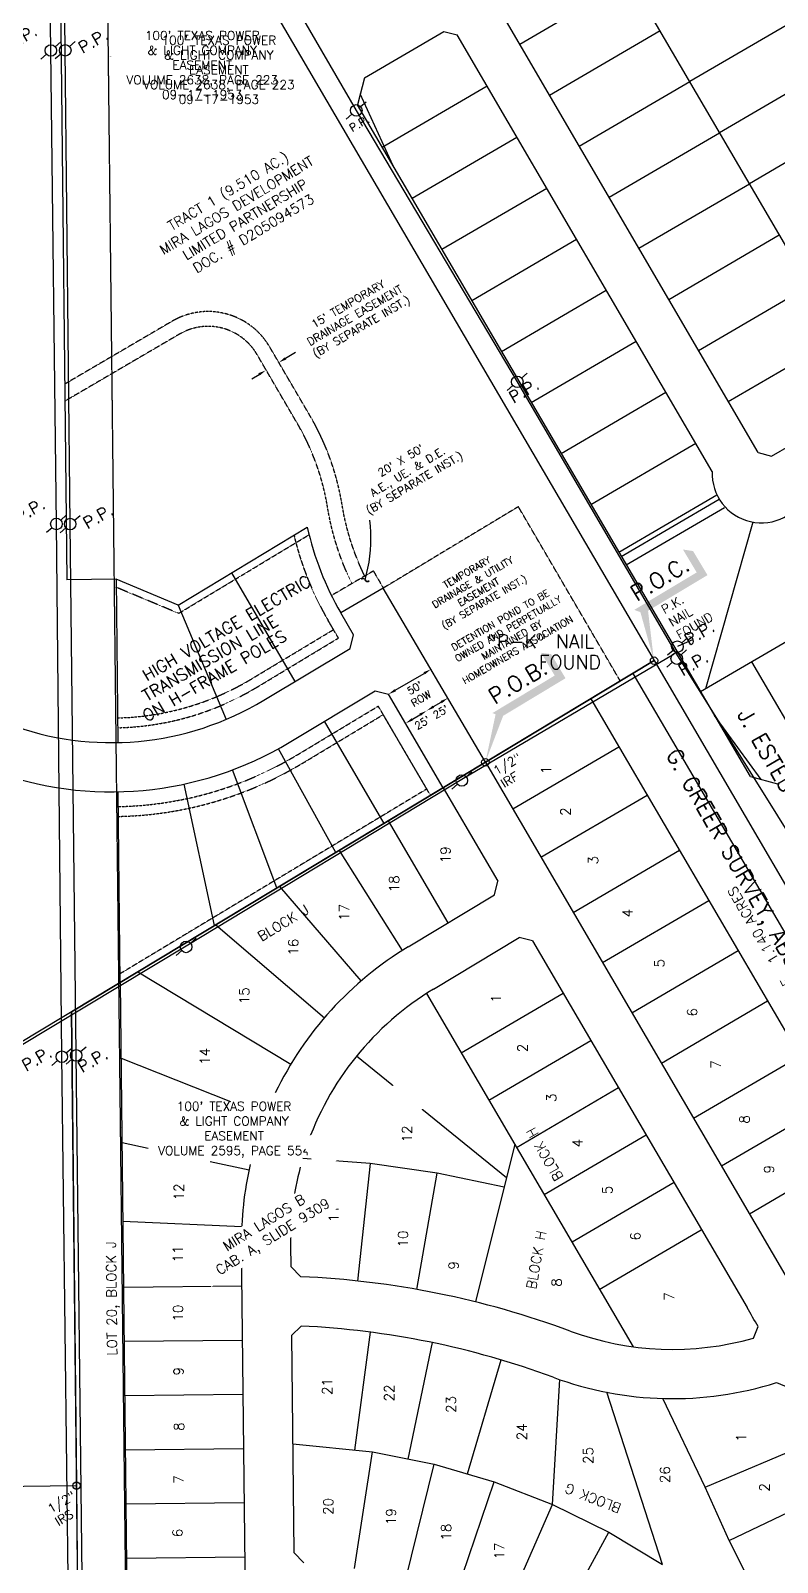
# Model space of a CAD drawing. Header units: feet. Extents: x 23 to 2149517, y -26 to 355304.
# Drawn here: x 2138226 to 2138984, y 338418 to 339973 of the extents above; entities that cross this region are included whole.
import ezdxf

# ---------------------------------------------------------------- set-up
doc = ezdxf.new("R2010")
doc.units = ezdxf.units.FT
doc.header["$MEASUREMENT"] = 0
for name, pattern in [('xhpc023-pt$0$HIDDEN2', [0.1875, 0.125, -0.0625]), ('xhpc023-pt$0$xHPC007pt_PHASE1-AMENDED PLT$0$DASHED2', [0.375, 0.25, -0.125]), ('xhpc023-pt$0$xHPC007pt_PHASE1A$0$DASHED', [0.75, 0.5, -0.25]), ('xhpc023-pt$0$xHPC007pt_PHASE1A$0$DASHED2', [0.375, 0.25, -0.125]), ('xhpc023-pt$0$xHPC007pt_PHASE1A$0$HIDDEN', [0.375, 0.25, -0.125])]:
    doc.linetypes.add(name, pattern=pattern)
for name, color, linetype in [('A-EC-CURLEX-MATTING', 6, 'Continuous'), ('xhpc023-pt$0$gp2baseEMAILED_3-10-05$0$V-PROP-ADJN', 6, 'Continuous'), ('xhpc023-pt$0$text100', 7, 'Continuous'), ('xhpc023-pt$0$V-ESMT', 2, 'xhpc023-pt$0$HIDDEN2'), ('xhpc023-pt$0$V-POWR-TEXT', 2, 'Continuous'), ('xhpc023-pt$0$V-PROP-ADJN', 6, 'Continuous'), ('xhpc023-pt$0$V-PROP-CORN-TEXT', 2, 'Continuous'), ('xhpc023-pt$0$xHPC007pt_PHASE1-AMENDED PLT$0$V-ADJC-SUBD-E', 6, 'Continuous'), ('xhpc023-pt$0$xHPC007pt_PHASE1-AMENDED PLT$0$V-ADJC-SUBD-N', 6, 'Continuous'), ('xhpc023-pt$0$xHPC007pt_PHASE1-AMENDED PLT$0$V-ADJC-SUBD-TEXT-E', 6, 'Continuous'), ('xhpc023-pt$0$xHPC007pt_PHASE1-AMENDED PLT$0$V-DRNG-ESMT-N', 6, 'xhpc023-pt$0$xHPC007pt_PHASE1-AMENDED PLT$0$DASHED2'), ('xhpc023-pt$0$xHPC007pt_PHASE1-AMENDED PLT$0$V-ELEC-ESMT-TXT-E', 6, 'Continuous'), ('xhpc023-pt$0$xHPC007pt_PHASE1-AMENDED PLT$0$V-ESMT-TEXT-E', 6, 'Continuous'), ('xhpc023-pt$0$xHPC007pt_PHASE1-AMENDED PLT$0$V-ESMT-UTIL-TEXT-N', 6, 'Continuous'), ('xhpc023-pt$0$xHPC007pt_PHASE1-AMENDED PLT$0$V-RWAY-N', 6, 'Continuous'), ('xhpc023-pt$0$xHPC007pt_PHASE1-AMENDED PLT$0$V-SUBD-LINE-N', 6, 'Continuous'), ('xhpc023-pt$0$xHPC007pt_PHASE1-AMENDED PLT$0$XREF', 6, 'Continuous'), ('xhpc023-pt$0$xHPC007pt_PHASE1A$0$V-ADJC-E', 6, 'Continuous'), ('xhpc023-pt$0$xHPC007pt_PHASE1A$0$V-ADJC-TEXT-E', 6, 'Continuous'), ('xhpc023-pt$0$xHPC007pt_PHASE1A$0$V-ESMT-TEXT-E', 6, 'Continuous'), ('xhpc023-pt$0$xHPC007pt_PHASE1A$0$V-ESMT-UTIL-N', 6, 'xhpc023-pt$0$xHPC007pt_PHASE1A$0$DASHED2'), ('xhpc023-pt$0$xHPC007pt_PHASE1A$0$V-PHASELINE-N', 6, 'xhpc023-pt$0$xHPC007pt_PHASE1A$0$DASHED'), ('xhpc023-pt$0$xHPC007pt_PHASE1A$0$V-POWR-LINE', 6, 'xhpc023-pt$0$xHPC007pt_PHASE1A$0$ELECT_LINE'), ('xhpc023-pt$0$xHPC007pt_PHASE1A$0$V-POWR-TEXT', 6, 'Continuous'), ('xhpc023-pt$0$xHPC007pt_PHASE1A$0$V-PROP-CORN-N', 6, 'Continuous'), ('xhpc023-pt$0$xHPC007pt_PHASE1A$0$V-PROP-CORN-TEXT-N', 6, 'Continuous'), ('xhpc023-pt$0$xHPC007pt_PHASE1A$0$V-PROP-N', 6, 'Continuous'), ('xhpc023-pt$0$xHPC007pt_PHASE1A$0$V-RWAY-DIMS-N', 6, 'Continuous'), ('xhpc023-pt$0$xHPC007pt_PHASE1A$0$V-SBCK-N', 6, 'xhpc023-pt$0$xHPC007pt_PHASE1A$0$HIDDEN'), ('xhpc023-pt$0$xHPC007pt_PHASE1A$0$XREF', 6, 'Continuous')]:
    doc.layers.add(name, color=color, linetype=linetype)
doc.styles.add('xhpc023-pt$0$L60', font='simplex', dxfattribs={"height": 6})
doc.styles.add('xhpc023-pt$0$L70', font='simplex.shx', dxfattribs={"height": 7})
doc.styles.add('xhpc023-pt$0$L80', font='simplex', dxfattribs={"height": 8})
doc.styles.add('xhpc023-pt$0$xHPC007pt_PHASE1-AMENDED PLT$0$L100', font='simplex', dxfattribs={"height": 10})
doc.styles.add('xhpc023-pt$0$xHPC007pt_PHASE1-AMENDED PLT$0$L80', font='simplex', dxfattribs={"height": 8})
doc.styles.add('xhpc023-pt$0$xHPC007pt_PHASE1A$0$L100', font='simplex', dxfattribs={"height": 10})
doc.styles.add('xhpc023-pt$0$xHPC007pt_PHASE1A$0$L140', font='simplex', dxfattribs={"height": 14})
doc.styles.add('xhpc023-pt$0$xHPC007pt_PHASE1A$0$L80', font='simplex', dxfattribs={"height": 8})
doc.styles.add('xhpc023-pt$0$xHPC007pt_PHASE1A$0$Standard', font='txt')
doc.linetypes.add('xhpc023-pt$0$xHPC007pt_PHASE1A$0$ELECT_LINE', pattern='A,1,-0.02,["E",xhpc023-pt$0$xHPC007pt_PHASE1A$0$Standard,S=0.075,R=0,X=-0.025,Y=-0.0375],-0.02', length=1.04)

# ---------------------------------------------------------------- blocks, each defined once
blk = doc.blocks.new('xhpc023-pt$0$PP')
at = {"linetype": 'Continuous'}
for p, q in [((4.4, 3.8), (10.1, 8.8)), ((-4.4, -3.8), (-10.1, -8.8))]:
    blk.add_line(p, q, dxfattribs=at)
blk.add_circle((0, 0), 5.85, dxfattribs=at)
blk = doc.blocks.new('xhpc023-pt$0$xHPC007pt_PHASE1A$0$PP')
at = {"linetype": 'Continuous'}
for p, q in [((4.4, 3.8), (10.1, 8.8)), ((-4.4, -3.8), (-10.1, -8.8))]:
    blk.add_line(p, q, dxfattribs=at)
blk.add_circle((0, 0), 5.85, dxfattribs=at)
blk = doc.blocks.new('xhpc023-pt')
at = {"layer": 'xhpc023-pt$0$gp2baseEMAILED_3-10-05$0$V-PROP-ADJN'}
for p, q in [((2139081.8, 339601.9), (2138671, 340305.1)), ((2138964.9, 339544.3), (2138563.8, 340230.9)), ((2138722.7, 339958.9), (2138834.9, 340024.5)), ((2139007.7, 339986.4), (2138895.4, 339920.9)), ((2138565, 339924.8), (2138645.6, 339971.9)), ((2138645.6, 339971.9), (2138659.3, 339968.3)), ((2138752.9, 339907.1), (2138865.2, 339972.7)), ((2138918.1, 339525.2), (2138659.3, 339968.3)), ((2138565, 339924.8), (2138557.9, 339897.4)), ((2139038, 339934.6), (2138925.7, 339869.1)), ((2138594.2, 339835.3), (2138560.7, 339908.4)), ((2138583.1, 339854.3), (2138689.6, 339916.5)), ((2138783.2, 339855.3), (2138895.4, 339920.9)), ((2138956.9, 339215.4), (2138557.9, 339897.4)), ((2139068.2, 339882.8), (2138956, 339817.3)), ((2138613.4, 339802.5), (2138719.8, 339864.6)), ((2138813.5, 339803.5), (2138925.7, 339869.1)), ((2138843.7, 339751.7), (2138956, 339817.3)), ((2138643.7, 339750.7), (2138750.1, 339812.8)), ((2138673.9, 339698.8), (2138780.4, 339761)), ((2138874, 339699.9), (2138986.2, 339765.5)), ((2138704.2, 339647), (2138810.6, 339709.2)), ((2138904.2, 339648.1), (2139016.5, 339713.6)), ((2138934.5, 339596.3), (2139046.8, 339661.8)), ((2138978.5, 339540.7), (2139185.8, 339661.8)), ((2138734.4, 339595.2), (2138840.9, 339657.4)), ((2138764.7, 339543.4), (2138871.1, 339605.6)), ((2138906.4, 339301.7), (2139379.3, 339577.9)), ((2138795, 339491.6), (2138901.4, 339553.8)), ((2138964.9, 339544.3), (2138978.5, 339540.7)), ((2138823.2, 339443.3), (2138922.9, 339501.5)), ((2138825.7, 339438.9), (2138925.3, 339497.1)), ((2138830.8, 339430.3), (2138930.5, 339488.6)), ((2138959.3, 339473.8), (2138911.3, 339304.6)), ((2138984.3, 339208.2), (2139439.8, 339474.3)), ((2139018.8, 339228.4), (2138958.3, 339332)), ((2138967.8, 339212.5), (2138920.5, 339277.5)), ((2138956.9, 339215.4), (2138984.3, 339208.2))]:
    blk.add_line(p, q, dxfattribs=at)
blk.add_arc((2138968.1, 339523), 50, 177.5404, 337.1594, dxfattribs=at)
at = {"layer": 'xhpc023-pt$0$V-ESMT'}
blk.add_line((2138353.3, 335682.5), (2138279.8, 342180.7), dxfattribs=at)
at = {"layer": 'xhpc023-pt$0$V-POWR-TEXT'}
blk.add_lwpolyline([(2138267.2, 339297.1, 0, 6.67, 0), (2138287.2, 339296.6, 0, 0, 0), (2138344, 339295.3, 0, 0, 0)], format="xyseb", dxfattribs=at)
at = {"layer": 'xhpc023-pt$0$V-PROP-ADJN'}
for p, q in [((2138093.5, 340641.6), (2138859.1, 339333.1)), ((2138859.1, 339333.1), (2136541.3, 337936.7)), ((2138859.1, 339333.1), (2140047.9, 337301.1))]:
    blk.add_line(p, q, dxfattribs=at)
at = {"layer": 'xhpc023-pt$0$V-PROP-CORN-TEXT'}
blk.add_lwpolyline([(2138847.8, 339332.9, 0, 6.67, 0), (2138828.1, 339336.4, 0, 0, 0), (2138807.8, 339340, 0, 0, 0)], format="xyseb", dxfattribs=at)
at = {"layer": 'xhpc023-pt$0$xHPC007pt_PHASE1-AMENDED PLT$0$V-ADJC-SUBD-E'}
for p, q in [((2138267.5, 338976.6), (2138859.1, 339333.1)), ((2138859.1, 339333.1), (2140088.3, 337231.9)), ((2138837.7, 339320.2), (2139332.9, 338473.6)), ((2138794.8, 339294.4), (2139236.8, 338539)), ((2138823.5, 339245.3), (2138715.6, 339182.2)), ((2138687.8, 339229.9), (2138996.7, 338701.7)), ((2138687.8, 339229.9), (2138996.7, 338701.7)), ((2138644.9, 339204.1), (2138700.5, 339109.1)), ((2138644.9, 339204.1), (2138700.5, 339109.1)), ((2138852.2, 339196.3), (2138744.3, 339133.2)), ((2138589.2, 339170.5), (2138649.8, 339066.9)), ((2138539.3, 339140.4), (2138603.3, 339038.8)), ((2138885, 339140.2), (2138777.1, 339077.1)), ((2138478.7, 339103.9), (2138561.5, 339007.9)), ((2138697, 339095.3), (2138700.5, 339109.1)), ((2138609.4, 339042.5), (2138697, 339095.3)), ((2138609.4, 339042.5), (2138697, 339095.3)), ((2138914.8, 339089.3), (2138806.9, 339026.2)), ((2138414.1, 339065), (2138524.3, 338970.5)), ((2138635.2, 338999.7), (2138722.2, 339052.1)), ((2138635.2, 338999.7), (2138722.2, 339052.1)), ((2138735.8, 339048.7), (2138722.2, 339052.1)), ((2138735.8, 339048.7), (2138722.2, 339052.1)), ((2138735.8, 339048.7), (2138953.6, 338676.5)), ((2138944.6, 339038.4), (2138836.7, 338975.3)), ((2138317.1, 339006.6), (2138326.6, 338127.2)), ((2138317.1, 339006.6), (2138326.6, 338127.2)), ((2138334.9, 339017.3), (2138490.3, 338923.6)), ((2138628, 338995.3), (2138837.9, 338636.6)), ((2138663.3, 338935.1), (2138766.8, 338995.7)), ((2138290.7, 336811.8), (2138267.5, 338976.6)), ((2138974.4, 338987.4), (2138866.5, 338924.3)), ((2138691.4, 338887), (2138794.9, 338947.6)), ((2138318, 338929.7), (2138429, 338885.7)), ((2138709.2, 338808.2), (2138556.9, 338931.6)), ((2139007.2, 338931.3), (2138899.3, 338868.2)), ((2138719.4, 338839), (2138823, 338899.6)), ((2139035.6, 338882.9), (2138927.7, 338819.8)), ((2138747.5, 338791), (2138851.1, 338851.6)), ((2138318.9, 338843.8), (2138345.5, 338838.1)), ((2138717.6, 338842.2), (2138677.9, 338682.1)), ((2139063.9, 338834.4), (2138956, 338771.3)), ((2138408.2, 338824.6), (2138447.8, 338816.1)), ((2138570.8, 338822.7), (2138502.3, 338827.7)), ((2138570.8, 338822.7), (2138557.8, 338703.3)), ((2138639, 338812.9), (2138570.8, 338822.7)), ((2138618.1, 338694.8), (2138639, 338812.9)), ((2138706.8, 338798.5), (2138639, 338812.9)), ((2138776, 338743.2), (2138879.6, 338803.8)), ((2138319.7, 338764.1), (2138440.4, 338758.6)), ((2138803.4, 338694.8), (2138907, 338755.4)), ((2138440, 338739), (2138446.5, 338138.5)), ((2138440, 338739), (2138446.5, 338138.5)), ((2138490, 338739.5), (2138490.2, 338718.1)), ((2138490, 338739.5), (2138490.2, 338718.1)), ((2138490.2, 338718.1), (2138500.3, 338707.7)), ((2138320.5, 338697.1), (2138440.5, 338698.4)), ((2138320.5, 338697.1), (2138440.5, 338698.4)), ((2138500.9, 338657.6), (2138491, 338648.1)), ((2138491, 338648.1), (2138493.4, 338427.7)), ((2138491, 338648.1), (2138493.4, 338427.7)), ((2138555.4, 338531.6), (2138571.1, 338651.4)), ((2138960, 338645.4), (2138964.7, 338657)), ((2138321, 338642.1), (2138441, 338643.4)), ((2138321, 338642.1), (2138441, 338643.4)), ((2138609.5, 338522.6), (2138634, 338640.8)), ((2138669.5, 338507.5), (2138703.9, 338623.2)), ((2138756.1, 338476.5), (2138763.3, 338603.2)), ((2138321.6, 338587.1), (2138441.6, 338588.4)), ((2138321.6, 338587.1), (2138441.6, 338588.4)), ((2138867.7, 338415.4), (2138811.2, 338590.4)), ((2138983.4, 338600.2), (2138997.3, 338594.4)), ((2138911, 338494.1), (2138867.9, 338584.1)), ((2138911, 338494.1), (2139021.6, 338540.9)), ((2138322.2, 338532.1), (2138442.2, 338533.4)), ((2138322.2, 338532.1), (2138442.2, 338533.4)), ((2138492.2, 338537.9), (2138573.3, 338529.9)), ((2138554.8, 338411.3), (2138573.3, 338529.9)), ((2138573.3, 338529.9), (2138635.7, 338517.4)), ((2138607.1, 338400.8), (2138635.7, 338517.4)), ((2138635.7, 338517.4), (2138696.8, 338499.5)), ((2138658.2, 338385.9), (2138696.8, 338499.5)), ((2138696.8, 338499.5), (2138756.1, 338476.5)), ((2138935.4, 338439.9), (2138911, 338494.1)), ((2138935.4, 338439.9), (2139043.7, 338491.5)), ((2138322.8, 338477.1), (2138442.8, 338478.4)), ((2138322.8, 338477.1), (2138442.8, 338478.4)), ((2138707.8, 338366.6), (2138756.1, 338476.5)), ((2138756.1, 338476.5), (2138813.2, 338448.3)), ((2138755.6, 338343.1), (2138813.2, 338448.3)), ((2138813.2, 338448.3), (2138867.7, 338415.4)), ((2138962.1, 338386.9), (2138935.4, 338439.9)), ((2138323.4, 338422.1), (2138443.4, 338423.4)), ((2138323.4, 338422.1), (2138443.4, 338423.4)), ((2138493.4, 338427.7), (2138503.4, 338417.1))]:
    blk.add_line(p, q, dxfattribs=at)
for centre, radius, start, end in [((2138790, 338742.7), 350, 121.0667, 154.3437), ((2138790, 338742.7), 350, 121.0667, 154.3437), ((2138790, 338742.7), 300, 121.0667, 161.3219), ((2138790, 338742.7), 300, 121.0667, 161.3219), ((2138790, 338742.7), 350, 166.9567, 180.6144), ((2138790, 338742.7), 300, 165.3051, 180.6144), ((2138460.3, 337803.6), 905, 69.7251, 87.4667), ((2138460.3, 337803.6), 905, 69.7251, 87.4667), ((2137939.4, 338083.1), 1175, 29.2366, 30.3291), ((2137939.4, 338083.1), 1175, 29.2366, 30.3291), ((2138460.3, 337803.6), 855, 69.7251, 87.2825), ((2138460.3, 337803.6), 855, 69.7251, 87.2825), ((2138877.9, 338933.9), 300, 249.7251, 285.8767), ((2138877.9, 338933.9), 300, 249.7251, 285.8767), ((2138877.9, 338933.9), 350, 249.7251, 287.55), ((2138877.9, 338933.9), 350, 249.7251, 287.55)]:
    blk.add_arc(centre, radius, start, end, dxfattribs=at)
at = {"layer": 'xhpc023-pt$0$xHPC007pt_PHASE1-AMENDED PLT$0$V-ADJC-SUBD-N'}
blk.add_line((2138272.6, 338495.6), (2138277.1, 338076.7), dxfattribs=at)
at = {"layer": 'xhpc023-pt$0$xHPC007pt_PHASE1-AMENDED PLT$0$V-DRNG-ESMT-N'}
for p, q in [((2138721.3, 339489.4), (2138584.2, 339406.8)), ((2138721.3, 339489.4), (2138584.2, 339406.8)), ((2138824.8, 339312.4), (2138721.3, 339489.4)), ((2138824.8, 339312.4), (2138721.3, 339489.4))]:
    blk.add_line(p, q, dxfattribs=at)
at = {"layer": 'xhpc023-pt$0$xHPC007pt_PHASE1-AMENDED PLT$0$V-ESMT-TEXT-E'}
for points in [[(2138206.3, 340013.2, 0, 4.17, 0), (2138218.8, 340013.2, 0, 0, 0), (2138350.8, 340012.9, 0, 0, 0), (2138394.3, 339973.9, 0, 0, 0)], [(2138206.3, 340013.2, 0, 4.17, 0), (2138218.8, 340013.2, 0, 0, 0), (2138350.8, 340012.9, 0, 0, 0), (2138394.3, 339973.9, 0, 0, 0)], [(2138318.7, 338862.5, 0, 4.17, 0), (2138331.2, 338862.5, 0, 0, 0), (2138363.2, 338861.7, 0, 0, 0)], [(2138318.7, 338862.5, 0, 4.17, 0), (2138331.2, 338862.5, 0, 0, 0), (2138363.2, 338861.7, 0, 0, 0)]]:
    blk.add_lwpolyline(points, format="xyseb", dxfattribs=at)
at = {"layer": 'xhpc023-pt$0$xHPC007pt_PHASE1-AMENDED PLT$0$V-ESMT-UTIL-TEXT-N'}
for p, q in [((2138495.1, 339646.1), (2138484.9, 339640)), ((2138495.1, 339646.1), (2138484.9, 339640)), ((2138450.7, 339619.3), (2138458, 339623.7)), ((2138450.7, 339619.3), (2138458, 339623.7))]:
    blk.add_line(p, q, dxfattribs=at)
blk.add_lwpolyline([(2138562, 339415.9, -0.57735), (2138565.9, 339415.1, 0.57735), (2138569.8, 339414.2, -0.57735), (2138565.9, 339415.1), (2138568.5, 339427.1, 0.08598), (2138570.4, 339475.8, -0.622985)], format="xyb", dxfattribs=at)
blk.add_lwpolyline([(2138562, 339415.9, -0.57735), (2138565.9, 339415.1, 0.57735), (2138569.8, 339414.2, -0.57735), (2138565.9, 339415.1), (2138568.5, 339427.1, 0.08598), (2138570.4, 339475.8, -0.622985)], format="xyb", dxfattribs=at)
for points in [[(2138457.3, 339624.9), (2138458.7, 339622.6), (2138464.9, 339627.8)], [(2138457.3, 339624.9), (2138458.7, 339622.6), (2138464.9, 339627.8)], [(2138485.6, 339638.8), (2138484.2, 339641.1), (2138478.1, 339635.8)], [(2138485.6, 339638.8), (2138484.2, 339641.1), (2138478.1, 339635.8)]]:
    blk.add_solid(points, dxfattribs=at)
at = {"layer": 'xhpc023-pt$0$xHPC007pt_PHASE1-AMENDED PLT$0$V-RWAY-N'}
for p, q in [((2138687.8, 339229.9), (2138584.2, 339406.8)), ((2138687.8, 339229.9), (2138584.2, 339406.8)), ((2138554, 339359.4), (2138541.1, 339381.6)), ((2138554, 339359.4), (2138541.1, 339381.6)), ((2138550.5, 339345.6), (2138554, 339359.4)), ((2138550.5, 339345.6), (2138554, 339359.4)), ((2138462.9, 339292.9), (2138550.5, 339345.6)), ((2138462.9, 339292.9), (2138550.5, 339345.6)), ((2138488.7, 339250.1), (2138575.8, 339302.5)), ((2138488.7, 339250.1), (2138575.8, 339302.5)), ((2138575.8, 339302.5), (2138589.4, 339299)), ((2138575.8, 339302.5), (2138589.4, 339299)), ((2138644.9, 339204.1), (2138589.4, 339299)), ((2138644.9, 339204.1), (2138589.4, 339299))]:
    blk.add_line(p, q, dxfattribs=at)
for centre, radius, start, end in [((2138800, 339533.1), 300, 192.415, 210.3293), ((2138800, 339533.1), 300, 192.415, 210.3293), ((2138308.1, 339549.9), 300, 249.4518, 301.0667), ((2138308.1, 339549.9), 300, 249.4518, 301.0667), ((2138308.1, 339549.9), 350, 249.4518, 301.0667), ((2138308.1, 339549.9), 350, 249.4518, 301.0667)]:
    blk.add_arc(centre, radius, start, end, dxfattribs=at)
at = {"layer": 'xhpc023-pt$0$xHPC007pt_PHASE1-AMENDED PLT$0$V-SUBD-LINE-N'}
for p, q in [((2138375.8, 339389.5), (2138312.8, 339415.7)), ((2138312.8, 339415.7), (2138314.5, 339249.9)), ((2138375.8, 339389.5), (2138312.8, 339415.7)), ((2138312.8, 339415.7), (2138314.5, 339249.9)), ((2138494.8, 339312.1), (2138430.3, 339422.3)), ((2138494.8, 339312.1), (2138430.3, 339422.3)), ((2138375.8, 339389.5), (2138424.7, 339273.4)), ((2138375.8, 339389.5), (2138424.7, 339273.4)), ((2138585, 339167.9), (2138524.4, 339271.5)), ((2138585, 339167.9), (2138524.4, 339271.5)), ((2138535.9, 339138.4), (2138477.6, 339243.6)), ((2138535.9, 339138.4), (2138477.6, 339243.6)), ((2138412.7, 339064.1), (2138381.8, 339207.7)), ((2138412.7, 339064.1), (2138381.8, 339207.7)), ((2138476, 339102.3), (2138431, 339222.1)), ((2138476, 339102.3), (2138431, 339222.1)), ((2138317.1, 339006.6), (2138315.1, 339199.9)), ((2138317.1, 339006.6), (2138315.1, 339199.9))]:
    blk.add_line(p, q, dxfattribs=at)
at = {"layer": 'xhpc023-pt$0$xHPC007pt_PHASE1-AMENDED PLT$0$XREF'}
blk.add_line((2138274.6, 340332.1), (2138859.1, 339333.1), dxfattribs=at)
blk.add_line((2138274.6, 340332.1), (2138859.1, 339333.1), dxfattribs=at)
at = {"layer": 'xhpc023-pt$0$xHPC007pt_PHASE1A$0$V-ESMT-TEXT-E'}
for points in [[(2138307.1, 339946.3, 0, 4.17, 0), (2138319.6, 339946.3, 0, 0, 0), (2138351.5, 339945.6, 0, 0, 0)], [(2138318.7, 338859, 0, 4.17, 0), (2138331.2, 338859, 0, 0, 0), (2138363.2, 338858.2, 0, 0, 0)]]:
    blk.add_lwpolyline(points, format="xyseb", dxfattribs=at)
at = {"layer": 'xhpc023-pt$0$xHPC007pt_PHASE1A$0$V-ESMT-UTIL-N'}
for p, q in [((2138376.4, 339381.1), (2138508.8, 339460.9)), ((2138574.1, 339424.1), (2138531.5, 339399.2)), ((2138574.1, 339424.1), (2138584.2, 339406.8)), ((2138376.4, 339381.1), (2138312.8, 339407.6)), ((2138538.6, 339356), (2138528.1, 339374)), ((2138455.2, 339305.7), (2138538.6, 339356)), ((2138496.5, 339237.2), (2138579, 339286.9)), ((2138628.3, 339202.8), (2138579, 339287)), ((2138628.3, 339202.8), (2138317, 339015.3))]:
    blk.add_line(p, q, dxfattribs=at)
at = {"layer": 'xhpc023-pt$0$xHPC007pt_PHASE1A$0$V-ESMT-UTIL-N', "flags": 128}
for points in [[(2138565.3, 339418.9, -0.072754), (2138542.4, 339490.9, 0.092061), (2138509.8, 339581.6), (2138468.8, 339651.6, 0.414214), (2138369.6, 339677.6), (2138260.6, 339613.8)], [(2138552.3, 339411.3, -0.073804), (2138527.6, 339488.5, 0.092061), (2138496.8, 339574), (2138455.9, 339644, 0.414214), (2138377.2, 339664.6), (2138260.8, 339596.5)]]:
    blk.add_lwpolyline(points, format="xyb", dxfattribs=at)
at = {"layer": 'xhpc023-pt$0$xHPC007pt_PHASE1A$0$V-ESMT-UTIL-N'}
for centre, radius, start, end in [((2138800, 339533.1), 315, 194.7602, 210.3291), ((2138308.1, 339549.9), 285, 271.2539, 301.0667), ((2138308.1, 339549.9), 365, 271.1137, 301.0667)]:
    blk.add_arc(centre, radius, start, end, dxfattribs=at)
at = {"layer": 'xhpc023-pt$0$xHPC007pt_PHASE1A$0$V-PHASELINE-N'}
blk.add_line((2138859.1, 339333.1), (2138687.8, 339229.9), dxfattribs=at)
at = {"layer": 'xhpc023-pt$0$xHPC007pt_PHASE1A$0$V-POWR-LINE', "ltscale": 0.6, "flags": 128}
for points in [[(2138293.8, 335665.2), (2138287.7, 336211.1), (2138285, 336774.6), (2138274.7, 337321.5), (2138269.5, 337853.2), (2138264.4, 338374.6), (2138257.8, 338932.2), (2138252.2, 339471.9), (2138246.6, 339952.5), (2138218.6, 342187.6)], [(2138308, 335665.2), (2138302.4, 336211.5), (2138296, 336792.1), (2138289.9, 337321.3), (2138283.7, 337853.7), (2138278.8, 338374), (2138272.4, 338933.6), (2138266.2, 339471.8), (2138261.2, 339952.7), (2138235.7, 342187.9)]]:
    blk.add_lwpolyline(points, dxfattribs=at)
at = {"layer": 'xhpc023-pt$0$xHPC007pt_PHASE1A$0$V-POWR-TEXT'}
blk.add_line((2138898.8, 339354.5), (2138882.8, 339347.3), dxfattribs=at)
blk.add_arc((2138895, 339353.1), 4.1, 293.5202, 96.164, dxfattribs=at)
at = {"layer": 'xhpc023-pt$0$xHPC007pt_PHASE1A$0$V-PROP-CORN-N'}
for centre in [(2138859.1, 339333.1), (2138687.8, 339229.9), (2138272.6, 338495.6)]:
    blk.add_circle(centre, 3.75, dxfattribs=at)
at = {"layer": 'xhpc023-pt$0$xHPC007pt_PHASE1A$0$V-PROP-CORN-TEXT-N', "color": 1}
for points in [[(2138839, 339384.6, 0, 0, 0), (2138825.1, 339407.8, 0, 0, 0), (2138888.5, 339445.9, 0, 8, 0), (2138896, 339441.1, 8, 8, 0), (2138907.9, 339421.3, 8, 8, 0), (2138847.9, 339385.3, 8, 0, 0)], [(2138694.9, 339279.9, 0, 0, 0), (2138680.9, 339303, 0, 0, 0), (2138744.3, 339341.1, 0, 8, 0), (2138751.9, 339336.4, 8, 8, 0), (2138763.7, 339316.6, 8, 8, 0), (2138703.8, 339280.5, 8, 0, 0)]]:
    blk.add_lwpolyline(points, format="xyseb", close=True, dxfattribs=at)
for points in [[(2138859, 339333.1, 0, 8, 0), (2138849, 339383.6, 8, 8, 0)], [(2138687.8, 339229.9, 0, 8, 0), (2138702.4, 339279.2, 8, 8, 0)]]:
    blk.add_lwpolyline(points, format="xyseb", dxfattribs=at)
at = {"layer": 'xhpc023-pt$0$xHPC007pt_PHASE1A$0$V-PROP-N'}
for p, q in [((2138253.1, 340319.4), (2138262.8, 339415.2)), ((2138375.8, 339389.5), (2138507, 339468.6)), ((2138312.8, 339415.7), (2138262.8, 339415.2)), ((2138375.8, 339389.5), (2138312.8, 339415.7)), ((2138584.2, 339406.8), (2138541.1, 339381.6)), ((2138687.8, 339229.9), (2138584.2, 339406.8)), ((2138859.1, 339333.1), (2138687.8, 339229.9)), ((2138687.8, 339229.9), (2138267.5, 338976.6)), ((2138267.5, 338976.6), (2138272.6, 338495.6)), ((2138182.6, 338494.7), (2138272.6, 338495.6))]:
    blk.add_line(p, q, dxfattribs=at)
blk.add_arc((2138800, 339533.1), 300, 192.415, 210.3291, dxfattribs=at)
at = {"layer": 'xhpc023-pt$0$xHPC007pt_PHASE1A$0$V-RWAY-DIMS-N'}
for p, q in [((2138596.3, 339303), (2138625.6, 339320.2)), ((2138635.1, 339286.4), (2138642.9, 339291)), ((2138613.7, 339273.6), (2138621.4, 339278.2))]:
    blk.add_line(p, q, dxfattribs=at)
for points in [[(2138625, 339321.4), (2138626.3, 339319.1), (2138632.5, 339324.3)], [(2138595.6, 339304.2), (2138597, 339301.9), (2138589.4, 339299)], [(2138634.5, 339287.5), (2138635.8, 339285.2), (2138628.3, 339282.3)], [(2138642.2, 339292.1), (2138643.6, 339289.8), (2138649.7, 339295.1)], [(2138613, 339274.7), (2138614.3, 339272.4), (2138606.8, 339269.5)], [(2138620.7, 339279.3), (2138622.1, 339277), (2138628.3, 339282.3)]]:
    blk.add_solid(points, dxfattribs=at)
at = {"layer": 'xhpc023-pt$0$xHPC007pt_PHASE1A$0$V-SBCK-N'}
for p, q in [((2138450, 339314.3), (2138533.6, 339364.6)), ((2138533.6, 339364.6), (2138528.1, 339374)), ((2138501.6, 339228.6), (2138584.1, 339278.3)), ((2138632, 339196.5), (2138584.1, 339278.3))]:
    blk.add_line(p, q, dxfattribs=at)
for centre, radius, start, end in [((2138800, 339533.1), 315, 193.3334, 210.3293), ((2138308.1, 339549.9), 275, 271.2772, 301.0667), ((2138308.1, 339549.9), 375, 271.1004, 301.0667)]:
    blk.add_arc(centre, radius, start, end, dxfattribs=at)
at = {"layer": 'xhpc023-pt$0$xHPC007pt_PHASE1A$0$XREF'}
blk.add_line((2138274.6, 340332.1), (2138859.1, 339333.1), dxfattribs=at)
at = {"layer": 'xhpc023-pt$0$V-POWR-TEXT'}
for p in [(2138246.6, 339952.5), (2138261.2, 339952.7), (2138556.7, 339891.7), (2138720.2, 339616.1), (2138252.2, 339471.9), (2138266.2, 339471.8), (2138882.8, 339347.3), (2138882.1, 339335.2), (2138257.7, 338931), (2138272.3, 338932.4)]:
    blk.add_blockref('xhpc023-pt$0$PP', p, dxfattribs=at)
at = {"layer": 'xhpc023-pt$0$xHPC007pt_PHASE1A$0$V-POWR-TEXT'}
for p in [(2138246.6, 339952.5), (2138261.2, 339952.7), (2138556.7, 339891.7), (2138720.2, 339616.1), (2138252.2, 339471.9), (2138266.2, 339471.8), (2138882.8, 339347.3), (2138882.1, 339335.2), (2138663.9, 339211.5), (2138383.9, 339042.5), (2138257.7, 338931), (2138272.3, 338932.4)]:
    blk.add_blockref('xhpc023-pt$0$xHPC007pt_PHASE1A$0$PP', p, dxfattribs=at)
at = {"layer": 'xhpc023-pt$0$text100', "style": 'xhpc023-pt$0$L80'}
for s, p in [('J. ESTES SURVEY, ABSTRACT NO. 488', (2138943.1, 339278.7)), ('G. GREER SURVEY, ABSTRACT NO. 618', (2138870.7, 339238))]:
    blk.add_text(s, height=16, rotation=299.8007, dxfattribs=at).set_placement(p)
at = {"layer": 'xhpc023-pt$0$V-POWR-TEXT'}
for s, height, style, p in [('P.P.', 12, 'xhpc023-pt$0$L60', (2138206.5, 339952.9)), ('P.P.', 12, 'xhpc023-pt$0$L60', (2138278.8, 339949)), ('P.P.', 8, 'xhpc023-pt$0$L80', (2138552.7, 339869.5)), ('P.P.', 12, 'xhpc023-pt$0$L60', (2138716.2, 339593.9)), ('P.P.', 12, 'xhpc023-pt$0$L60', (2138214.6, 339472.6)), ('P.P.', 12, 'xhpc023-pt$0$L60', (2138283.8, 339466.3)), ('HIGH VOLTAGE ELECTRIC', 12, 'xhpc023-pt$0$L60', (2138344, 339311.8)), ('TRANSMISSION LINE', 12, 'xhpc023-pt$0$L60', (2138344, 339291.2)), ('ON H-FRAME POLES', 12, 'xhpc023-pt$0$L60', (2138344, 339270.6)), ('P.P.', 12, 'xhpc023-pt$0$L60', (2138894.4, 339348)), ('P.P.', 12, 'xhpc023-pt$0$L60', (2138888.1, 339317)), ('P.P.', 12, 'xhpc023-pt$0$L60', (2138221.6, 338915.8)), ('P.P.', 12, 'xhpc023-pt$0$L60', (2138278.3, 338914.2))]:
    blk.add_text(s, height=height, rotation=30.3292, dxfattribs=dict(at, style=style)).set_placement(p)
at = {"layer": 'xhpc023-pt$0$V-PROP-CORN-TEXT', "style": 'xhpc023-pt$0$L70'}
for s, p in [('"P-K" NAIL', (2138689.7, 339345.8)), ('FOUND', (2138742.1, 339324.5))]:
    blk.add_text(s, height=14, dxfattribs=at).set_placement(p)
at = {"layer": 'xhpc023-pt$0$xHPC007pt_PHASE1-AMENDED PLT$0$V-ADJC-SUBD-TEXT-E', "style": 'xhpc023-pt$0$xHPC007pt_PHASE1-AMENDED PLT$0$L100'}
for s, rotation, p in [('1', 90, (2138754.5, 339217.9)), ('1', 90, (2138754.5, 339217.9)), ('2', 90, (2138774.2, 339175.5)), ('2', 90, (2138774.2, 339175.5)), ('19', 90, (2138652.3, 339127.5)), ('19', 90, (2138652.3, 339127.5)), ('3', 90, (2138802.3, 339126.2)), ('3', 90, (2138802.3, 339126.2)), ('18', 90, (2138600.2, 339098)), ('18', 90, (2138600.2, 339098)), ('LOT 18, BLOCK K, OPEN SPACE,  1.140 ACRES', 120.3291, (2139103.7, 338828.4)), ('BLOCK J', 31.0667, (2138460.6, 339047.8)), ('BLOCK J', 31.0667, (2138460.6, 339047.8)), ('17', 90, (2138549.4, 339069)), ('17', 90, (2138549.4, 339069)), ('4', 90, (2138837.2, 339072.4)), ('4', 90, (2138837.2, 339072.4)), ('16', 90, (2138497.8, 339033.7)), ('16', 90, (2138497.8, 339033.7)), ('5', 90, (2138869.5, 339021.6)), ('5', 90, (2138869.5, 339021.6)), ('15', 90, (2138448, 338984.3)), ('15', 90, (2138448, 338984.3)), ('1', 90, (2138703.6, 338985.9)), ('1', 90, (2138703.6, 338985.9)), ('6', 90, (2138902.8, 338971.9)), ('6', 90, (2138902.8, 338971.9)), ('2', 90, (2138730.5, 338935.6)), ('2', 90, (2138730.5, 338935.6)), ('14', 90, (2138408, 338922.7)), ('14', 90, (2138408, 338922.7)), ('13', 90, (2138638.9, 338902.2)), ('13', 90, (2138638.9, 338902.2)), ('7', 90, (2138926.8, 338918.8)), ('7', 90, (2138926.8, 338918.8)), ('3', 90, (2138759.8, 338885)), ('3', 90, (2138759.8, 338885)), ('8', 90, (2138956, 338863.1)), ('8', 90, (2138956, 338863.1)), ('12', 90, (2138613.2, 338844)), ('12', 90, (2138613.2, 338844)), ('BLOCK H', 120, (2138767.4, 338808.5)), ('BLOCK H', 120, (2138767.4, 338808.5)), ('4', 90, (2138786.4, 338839)), ('4', 90, (2138786.4, 338839)), ('9', 90, (2138980.8, 338812.5)), ('9', 90, (2138980.8, 338812.5)), ('12', 90, (2138381.6, 338785.1)), ('12', 90, (2138381.6, 338785.1)), ('5', 90, (2138816.8, 338791.4)), ('5', 90, (2138816.8, 338791.4)), ('11', 90, (2138538.7, 338763)), ('11', 90, (2138538.7, 338763)), ('10', 90, (2138609.2, 338737.4)), ('10', 90, (2138609.2, 338737.4)), ('BLOCK H', 79.6863, (2138739, 338694.3)), ('BLOCK H', 79.6863, (2138739, 338694.3)), ('6', 90, (2138845.2, 338744.5)), ('6', 90, (2138845.2, 338744.5)), ('11', 90, (2138380.5, 338722.3)), ('11', 90, (2138380.5, 338722.3)), ('9', 90, (2138660.5, 338714.9)), ('9', 90, (2138660.5, 338714.9)), ('8', 90, (2138765.2, 338697.5)), ('8', 90, (2138765.2, 338697.5)), ('7', 90, (2138879.5, 338683.2)), ('7', 90, (2138879.5, 338683.2)), ('10', 90, (2138380.7, 338662.1)), ('10', 90, (2138380.7, 338662.1)), ('9', 90, (2138381.2, 338607.4)), ('9', 90, (2138381.2, 338607.4)), ('21', 90, (2138532.1, 338587.6)), ('21', 90, (2138532.1, 338587.6)), ('22', 90, (2138595.1, 338581.1)), ('22', 90, (2138595.1, 338581.1)), ('23', 90, (2138657.9, 338569.4)), ('23', 90, (2138657.9, 338569.4)), ('8', 90, (2138381.8, 338551.2)), ('8', 90, (2138381.8, 338551.2)), ('24', 90, (2138729.8, 338541.6)), ('24', 90, (2138729.8, 338541.6)), ('1', 90, (2138952.5, 338540.2)), ('1', 90, (2138952.5, 338540.2)), ('25', 90, (2138797.2, 338517.6)), ('25', 90, (2138797.2, 338517.6)), ('26', 90, (2138875.2, 338498.1)), ('26', 90, (2138875.2, 338498.1)), ('7', 90, (2138381.4, 338497.6)), ('7', 90, (2138381.4, 338497.6)), ('BLOCK G', 158.7357, (2138826.7, 338476.6)), ('BLOCK G', 158.7357, (2138826.7, 338476.6)), ('2', 90, (2138976.2, 338489.5)), ('2', 90, (2138976.2, 338489.5)), ('20', 90, (2138533.3, 338465.9)), ('20', 90, (2138533.3, 338465.9)), ('19', 90, (2138597, 338455.5)), ('19', 90, (2138597, 338455.5)), ('6', 90, (2138380.2, 338443.3)), ('6', 90, (2138380.2, 338443.3)), ('18', 90, (2138653, 338439.8)), ('18', 90, (2138653, 338439.8)), ('17', 90, (2138707, 338420.6)), ('17', 90, (2138707, 338420.6))]:
    blk.add_text(s, height=10, rotation=rotation, dxfattribs=at).set_placement(p)
at = {"layer": 'xhpc023-pt$0$xHPC007pt_PHASE1-AMENDED PLT$0$V-ADJC-SUBD-TEXT-E', "insert": (2138303.2, 338685.5), "char_height": 10, "width": 450, "attachment_point": 2, "rotation": 90.6144, "style": 'xhpc023-pt$0$xHPC007pt_PHASE1-AMENDED PLT$0$L100'}
blk.add_mtext('LOT 20, BLOCK J', dxfattribs=at)
at = {"layer": 'xhpc023-pt$0$xHPC007pt_PHASE1-AMENDED PLT$0$V-ELEC-ESMT-TXT-E', "char_height": 7, "attachment_point": 8, "rotation": 30.2114, "style": 'xhpc023-pt$0$xHPC007pt_PHASE1-AMENDED PLT$0$L80'}
for s, insert in [('TEMPORARY\\PDRAINAGE & UTILITY\\PEASEMENT\\P(BY SEPARATE INST.)', (2138689.6, 339387.5)), ('TEMPORARY\\PDRAINAGE & UTILITY\\PEASEMENT\\P(BY SEPARATE INST.)', (2138689.6, 339387.5)), ('DETENTION POND TO BE \\P OWNED AND PERPETUALLY \\PMAINTAINED BY\\PHOMEOWNERS ASSOCIATION', (2138722.3, 339341))]:
    blk.add_mtext(s, dxfattribs=dict(at, insert=insert))
at = {"layer": 'xhpc023-pt$0$xHPC007pt_PHASE1-AMENDED PLT$0$V-ESMT-TEXT-E', "char_height": 9, "width": 291.945, "attachment_point": 2, "rotation": 359.9857, "style": 'xhpc023-pt$0$xHPC007pt_PHASE1-AMENDED PLT$0$L80'}
for s, insert in [("100' TEXAS POWER\\P& LIGHT COMPANY\\PEASEMENT\\PVOLUME 2638, PAGE 223\\P09-17-1953", (2138400.3, 339972.2)), ("100' TEXAS POWER\\P& LIGHT COMPANY\\PEASEMENT\\PVOLUME 2638, PAGE 223\\P09-17-1953", (2138400.3, 339972.2)), ("100' TEXAS POWER\\P& LIGHT COMPANY\\PEASEMENT\\PVOLUME 2595, PAGE 554", (2138432.6, 338885.2)), ("100' TEXAS POWER\\P& LIGHT COMPANY\\PEASEMENT\\PVOLUME 2595, PAGE 554", (2138432.6, 338885.2))]:
    blk.add_mtext(s, dxfattribs=dict(at, insert=insert))
at = {"layer": 'xhpc023-pt$0$xHPC007pt_PHASE1-AMENDED PLT$0$V-ESMT-UTIL-TEXT-N', "char_height": 8, "attachment_point": 8, "style": 'xhpc023-pt$0$xHPC007pt_PHASE1-AMENDED PLT$0$L80'}
for s, insert, rotation in [("15' TEMPORARY\\PDRAINAGE EASEMENT\\P(BY SEPARATE INST.)", (2138565.2, 339666.4), 30.3118), ("15' TEMPORARY\\PDRAINAGE EASEMENT\\P(BY SEPARATE INST.)", (2138565.2, 339666.4), 30.3118), ("20' X 50'\\PA.E., UE. & D.E.\\P(BY SEPARATE INST.)", (2138619.1, 339507.8), 31.0401), ("20' X 50'\\PA.E., UE. & D.E.\\P(BY SEPARATE INST.)", (2138619.1, 339507.8), 31.0401)]:
    blk.add_mtext(s, dxfattribs=dict(at, insert=insert, rotation=rotation))
at = {"layer": 'xhpc023-pt$0$xHPC007pt_PHASE1A$0$V-ADJC-E', "insert": (2138424, 339813.9), "char_height": 10, "width": 240.484, "attachment_point": 2, "rotation": 31.0789, "style": 'xhpc023-pt$0$xHPC007pt_PHASE1A$0$L100'}
blk.add_mtext('TRACT 1 (9.510 AC.)\\PMIRA LAGOS DEVELOPMENT LIMITED PARTNERSHIP\\PDOC. # D205094573', dxfattribs=at)
at = {"layer": 'xhpc023-pt$0$xHPC007pt_PHASE1A$0$V-ESMT-TEXT-E', "insert": (2138417.2, 339967.4), "char_height": 9, "width": 291.945, "attachment_point": 2, "rotation": 359.9857, "style": 'xhpc023-pt$0$xHPC007pt_PHASE1A$0$L80'}
blk.add_mtext("100' TEXAS POWER\\P& LIGHT COMPANY\\PEASEMENT\\PVOLUME 2638, PAGE 223\\P09-17-1953", dxfattribs=at)
at = {"layer": 'xhpc023-pt$0$xHPC007pt_PHASE1A$0$V-PROP-CORN-TEXT-N', "color": 1, "style": 'xhpc023-pt$0$xHPC007pt_PHASE1A$0$L100'}
for s, p in [('P.O.C.', (2138841.5, 339392.9)), ('P.O.B.', (2138697.3, 339288.1))]:
    blk.add_text(s, height=16, rotation=31.0199, dxfattribs=at).set_placement(p)
at = {"layer": 'xhpc023-pt$0$xHPC007pt_PHASE1A$0$V-PROP-CORN-TEXT-N', "char_height": 9, "width": 26.3, "attachment_point": 1, "rotation": 30.5107, "style": 'xhpc023-pt$0$xHPC007pt_PHASE1A$0$L100'}
for s, insert in [('P.K. NAIL\\PFOUND', (2138865.3, 339388)), ('1/2" IRF', (2138694.7, 339224.4)), ('1/2" IRS', (2138242.1, 338475.1))]:
    blk.add_mtext(s, dxfattribs=dict(at, insert=insert))
at = {"layer": 'xhpc023-pt$0$xHPC007pt_PHASE1A$0$V-RWAY-DIMS-N', "char_height": 6, "attachment_point": 5, "style": 'xhpc023-pt$0$xHPC007pt_PHASE1A$0$L140'}
for s, insert, rotation in [("{\\H1.25x;50'\\PROW}", (2138619.3, 339300), 30.8115), ("{\\H1.25x;25'}", (2138642.5, 339281.1), 30.6811), ("{\\H1.25x;25'}", (2138623.8, 339270.1), 30.6811)]:
    blk.add_mtext(s, dxfattribs=dict(at, insert=insert, rotation=rotation))
blk.add_wipeout([(2138518.7, 338814.8), (2138655.7, 338897.1), (2138637.3, 338927.6), (2138500.3, 338845.3)]).dxf.layer = 'xhpc023-pt$0$xHPC007pt_PHASE1A$0$V-ADJC-TEXT-E'
blk.add_wipeout([(2138409.6, 338697.3), (2138545.2, 338782), (2138526.3, 338812.2), (2138390.8, 338727.5)]).dxf.layer = 'xhpc023-pt$0$xHPC007pt_PHASE1A$0$V-ADJC-E'
at = {"layer": 'xhpc023-pt$0$xHPC007pt_PHASE1A$0$V-POWR-LINE'}
for points in [[(2137763.8, 341253), (2137923.7, 340974.8), (2138048.4, 340761.6), (2138189.3, 340521.7), (2138294.9, 340342.7), (2138400, 340161.7), (2138556.7, 339891.7), (2138720.2, 339616.1), (2138880.2, 339342.4), (2139403.3, 338505.4)], [(2136722.4, 338565.9), (2136815.8, 338349.6), (2136904.1, 338153.7), (2137096.7, 338267.9), (2137298.7, 338389.6), (2137558.8, 338546.9), (2137808.6, 338695.5), (2138146.4, 338900.7), (2138384, 339043.7), (2138664, 339212.8), (2138879.5, 339339.9)]]:
    blk.add_lwpolyline(points, dxfattribs=at)
at = {"layer": 'xhpc023-pt$0$xHPC007pt_PHASE1A$0$V-ADJC-E', "insert": (2138460.4, 338766.9), "char_height": 10, "width": 200, "attachment_point": 2, "rotation": 32.0049, "style": 'xhpc023-pt$0$xHPC007pt_PHASE1A$0$L100'}
blk.add_mtext('MIRA LAGOS B\\PCAB. A, SLIDE 9309', dxfattribs=at)

msp = doc.modelspace()

# ---------------------------------------------------------------- block references
at = {"layer": 'A-EC-CURLEX-MATTING'}
msp.add_blockref('xhpc023-pt', (0, 0), dxfattribs=at)

doc.saveas('drawing.dxf')
